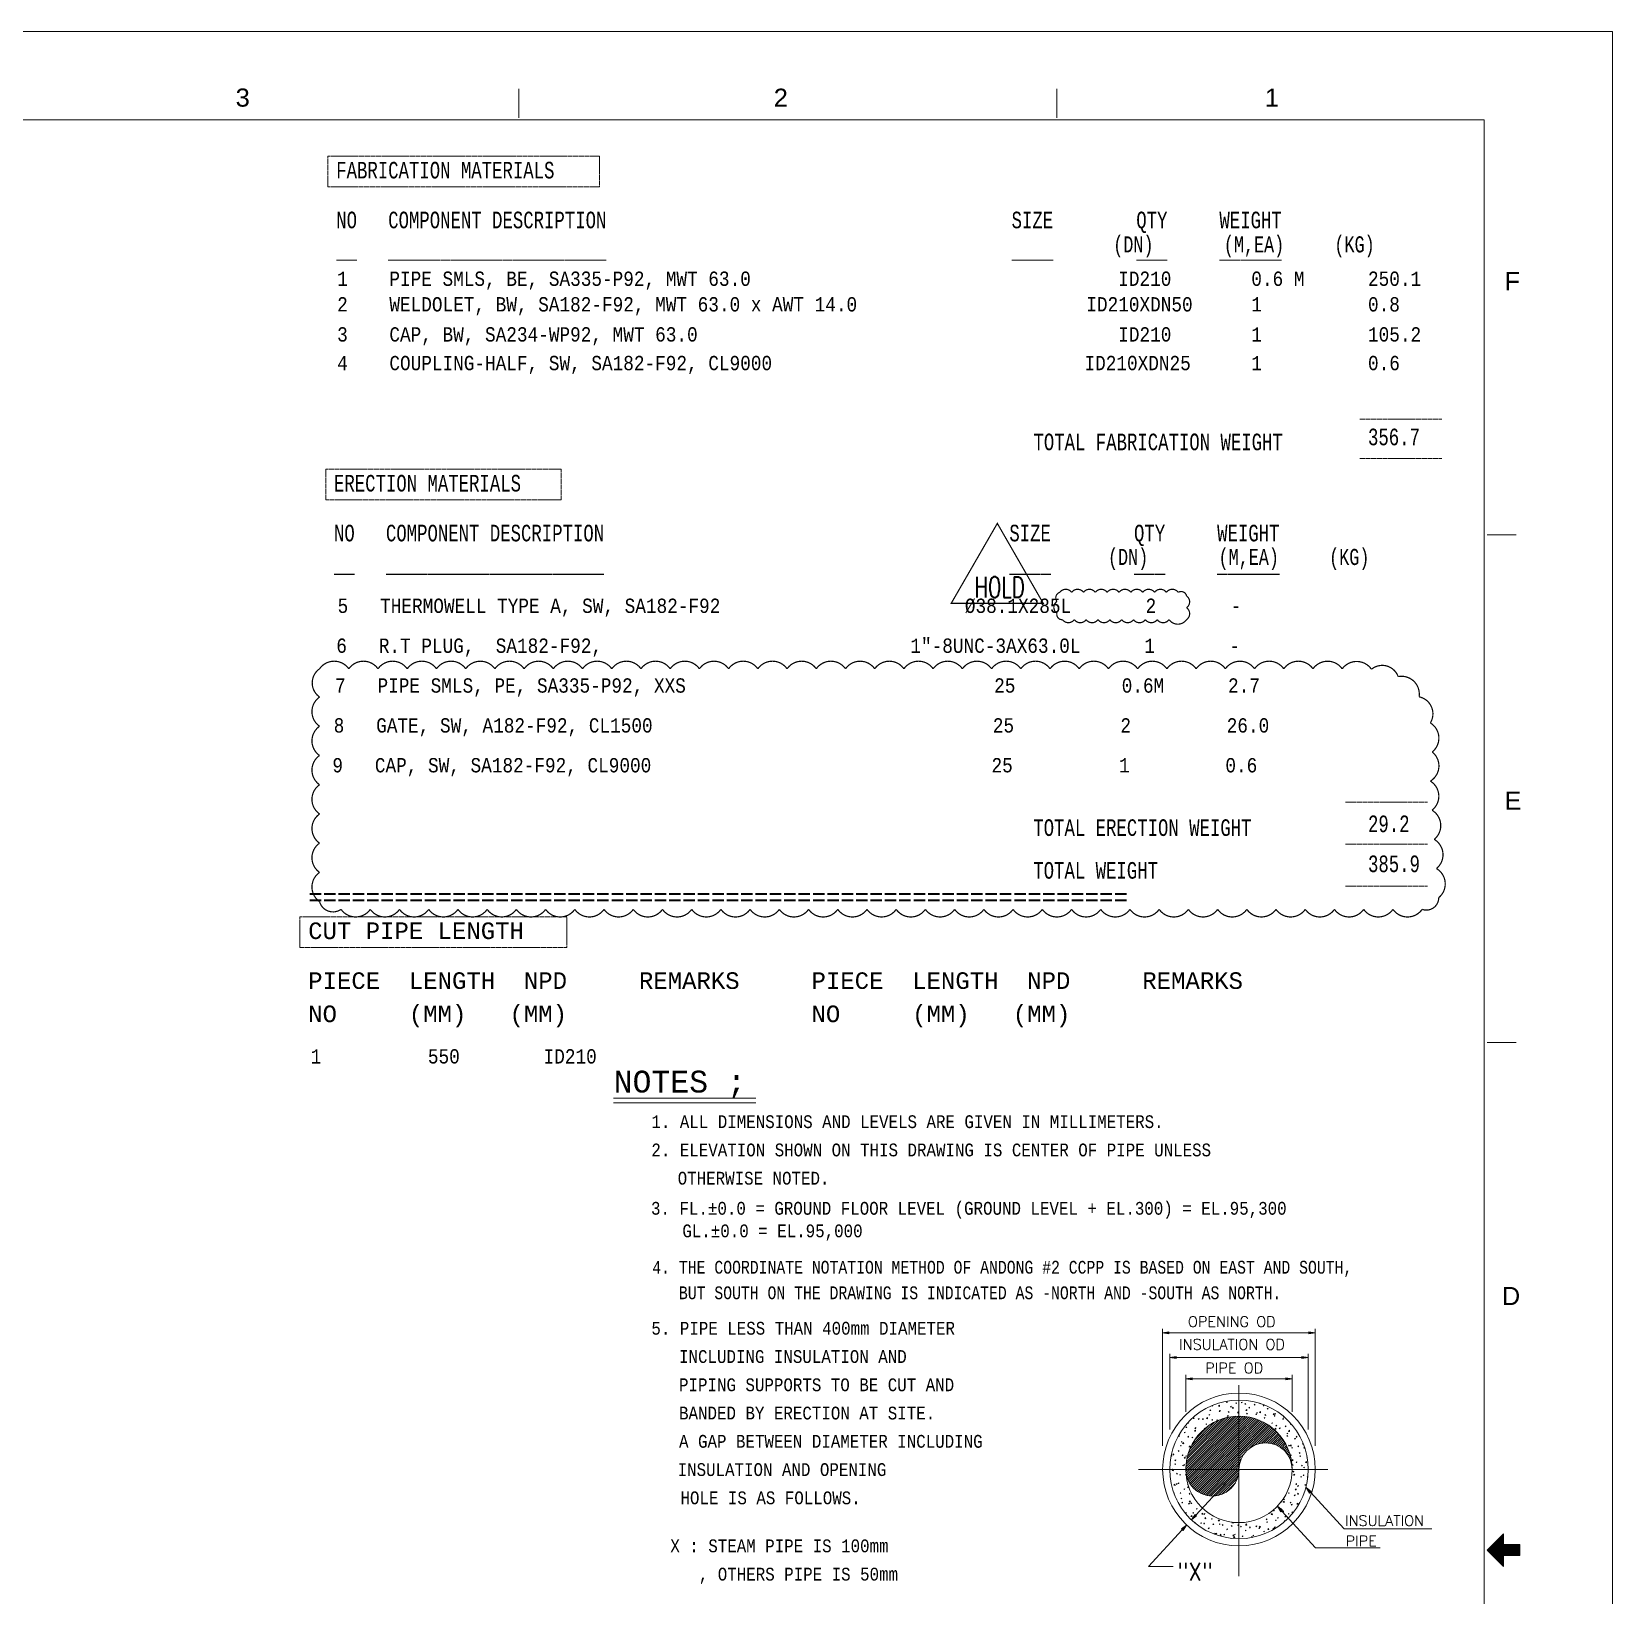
# Model space of a CAD drawing. Header units: inches. Extents: x 894 to 1735, y 0 to 594.
# Drawn here: x 1425.9 to 1734.8, y 288.6 to 594 of the extents above; entities that cross this region are included whole.
import ezdxf
from ezdxf.enums import TextEntityAlignment as Align

# ---------------------------------------------------------------- set-up
doc = ezdxf.new("R2010")
doc.units = ezdxf.units.IN
doc.header["$MEASUREMENT"] = 0
doc.linetypes.add('Solid', pattern=[1, 1, 0])
for name, color, linetype in [('1', 7, 'Continuous'), ('13', 7, 'Continuous'), ('2', 2, 'Continuous'), ('3', 7, 'Continuous'), ('4', 7, 'Continuous'), ('BG 0 -1', 7, 'Continuous'), ('FRAME', 7, 'Continuous'), ('MAT-LIST', 7, 'Continuous'), ('Rev.4', 6, 'Continuous')]:
    doc.layers.add(name, color=color, linetype=linetype)
doc.layers.add('borderText', color=2, linetype='Solid', lineweight=13)
doc.styles.add('Arial', font='arial.ttf')
doc.styles.add('fixedText', font='MONOTXT8.shx', dxfattribs={"width": 0.85})
doc.styles.add('MONOTXT', font='MONOTXT.shx', dxfattribs={"width": 0.8})
doc.styles.add('ROMANS', font='romans.shx', dxfattribs={"width": 0.8})

msp = doc.modelspace()

# ---------------------------------------------------------------- hatches: boundary and pattern name
at = {"layer": '13', "linetype": 'Continuous', "lineweight": 0}
for points in [[(1648.14, 340.08), (1648.14, 339.67), (1646.89, 339.88)], [(1675.48, 340.08), (1675.48, 339.67), (1676.73, 339.88)], [(1649.53, 335.23), (1649.53, 334.82), (1648.28, 335.02)], [(1674.08, 335.23), (1674.08, 334.82), (1675.33, 335.02)], [(1652.67, 331.09), (1652.67, 330.67), (1651.42, 330.88)], [(1670.96, 331.09), (1670.96, 330.67), (1672.21, 330.88)]]:
    msp.add_hatch(color=4, dxfattribs=at).paths.add_polyline_path(points)
at = {"layer": '4', "linetype": 'Continuous', "lineweight": 0}
for points in [[(1675.61, 308.57), (1674.92, 309.63), (1675.92, 308.86)], [(1670.01, 304.92), (1669.32, 305.98), (1670.32, 305.21)], [(1653.53, 304.11), (1652.53, 303.33), (1653.23, 304.4)], [(1650.58, 301.55), (1651.58, 302.32), (1650.88, 301.27)]]:
    msp.add_hatch(color=4, dxfattribs=at).paths.add_polyline_path(points)

# ---------------------------------------------------------------- linework, layer by layer
at = {"color": 4, "linetype": 'Continuous', "lineweight": 0}
for p, q in [((1661.81, 328.1), (1661.81, 313.17)), ((1656.14, 324.68), (1656.26, 324.82)), ((1656.14, 324.68), (1656.29, 324.67)), ((1656.29, 324.67), (1656.26, 324.82)), ((1656.54, 325.63), (1656.66, 325.56)), ((1656.66, 325.56), (1656.71, 325.71)), ((1657.79, 325.53), (1657.98, 325.73)), ((1657.79, 325.53), (1658.01, 325.5)), ((1657.93, 324.52), (1658.06, 324.67)), ((1657.93, 324.52), (1658.08, 324.51)), ((1658.01, 325.5), (1657.98, 325.73)), ((1658.03, 324.63), (1658.21, 324.71)), ((1658.03, 324.63), (1658.16, 324.56)), ((1658.08, 324.51), (1658.06, 324.67)), ((1658.16, 324.56), (1658.21, 324.71)), ((1659.38, 326.25), (1659.49, 326.4)), ((1659.38, 326.25), (1659.53, 326.23)), ((1659.53, 326.23), (1659.49, 326.4)), ((1659.72, 324.37), (1659.84, 324.51)), ((1659.72, 324.37), (1659.87, 324.36)), ((1659.87, 324.36), (1659.84, 324.51)), ((1660.13, 325.45), (1660.31, 325.51)), ((1660.13, 325.45), (1660.26, 325.36)), ((1660.26, 325.36), (1660.31, 325.51)), ((1660.46, 325.12), (1660.66, 325.32)), ((1660.46, 325.12), (1660.68, 325.08)), ((1660.68, 325.08), (1660.66, 325.32)), ((1661.17, 326.1), (1661.29, 326.23)), ((1661.17, 326.1), (1661.32, 326.08)), ((1661.32, 326.08), (1661.29, 326.23)), ((1661.52, 324.21), (1661.64, 324.36)), ((1661.62, 324.43), (1661.79, 324.51)), ((1661.62, 324.43), (1661.74, 324.36)), ((1661.67, 324.2), (1661.64, 324.36)), ((1661.74, 324.36), (1661.79, 324.51)), ((1662.23, 326.25), (1662.41, 326.32)), ((1662.23, 326.25), (1662.36, 326.17)), ((1662.36, 326.17), (1662.41, 326.32)), ((1662.97, 325.93), (1663.08, 326.08)), ((1662.97, 325.93), (1663.12, 325.92)), ((1663.12, 325.92), (1663.08, 326.08)), ((1663.13, 324.71), (1663.32, 324.91)), ((1663.13, 324.71), (1663.34, 324.67)), ((1663.34, 324.67), (1663.32, 324.91)), ((1663.72, 325.25), (1663.89, 325.31)), ((1663.72, 325.25), (1663.84, 325.16)), ((1663.84, 325.16), (1663.89, 325.31)), ((1664.76, 325.77), (1664.88, 325.92)), ((1664.76, 325.77), (1664.91, 325.76)), ((1664.91, 325.76), (1664.88, 325.92)), ((1665.22, 324.23), (1665.39, 324.31)), ((1665.34, 324.16), (1665.39, 324.31)), ((1665.79, 324.3), (1665.99, 324.5)), ((1665.79, 324.3), (1666.02, 324.26)), ((1665.82, 326.05), (1665.88, 326.07)), ((1665.82, 326.05), (1665.94, 325.97)), ((1665.94, 325.97), (1665.97, 326.05)), ((1666.02, 324.26), (1665.99, 324.5)), ((1666.56, 325.62), (1666.67, 325.76)), ((1666.56, 325.62), (1666.69, 325.61)), ((1666.69, 325.61), (1666.67, 325.76)), ((1667.32, 325.05), (1667.49, 325.11)), ((1667.32, 325.05), (1667.44, 324.96)), ((1667.44, 324.96), (1667.49, 325.11)), ((1651.42, 313.25), (1661.73, 323.57)), ((1651.43, 313.71), (1661.28, 323.56)), ((1651.46, 321.4), (1651.57, 321.53)), ((1651.46, 321.4), (1651.61, 321.38)), ((1651.47, 314.18), (1660.81, 323.52)), ((1651.53, 314.68), (1660.31, 323.46)), ((1651.61, 321.38), (1651.57, 321.53)), ((1651.62, 315.22), (1659.77, 323.37)), ((1651.74, 322.21), (1651.86, 322.13)), ((1651.76, 315.8), (1659.19, 323.23)), ((1651.77, 322.23), (1651.91, 322.28)), ((1651.79, 313.17), (1661.81, 323.2)), ((1651.86, 322.13), (1651.91, 322.28)), ((1651.94, 316.42), (1658.57, 323.05)), ((1652.19, 317.12), (1657.87, 322.8)), ((1652.23, 313.17), (1661.81, 322.76)), ((1652.58, 317.95), (1657.04, 322.41)), ((1652.67, 313.17), (1661.81, 322.32)), ((1652.89, 323.11), (1653.02, 323.26)), ((1652.89, 323.11), (1653.04, 323.1)), ((1653.04, 323.1), (1653.02, 323.26)), ((1653.12, 313.17), (1661.81, 321.87)), ((1653.22, 321.21), (1653.39, 321.28)), ((1653.22, 321.21), (1653.34, 321.13)), ((1653.23, 319.05), (1655.94, 321.76)), ((1653.24, 321.23), (1653.37, 321.38)), ((1653.24, 321.23), (1653.39, 321.22)), ((1653.34, 321.13), (1653.39, 321.28)), ((1653.39, 321.22), (1653.37, 321.38)), ((1653.56, 313.17), (1661.81, 321.43)), ((1653.83, 323.02), (1654.01, 323.1)), ((1653.83, 323.02), (1653.96, 322.95)), ((1653.96, 322.95), (1654.01, 323.1)), ((1654.69, 322.96), (1654.81, 323.1)), ((1654.69, 322.96), (1654.84, 322.95)), ((1654.84, 322.95), (1654.81, 323.1)), ((1655.04, 321.07), (1655.16, 321.22)), ((1655.17, 321.17), (1655.16, 321.22)), ((1655.32, 322.02), (1655.49, 322.08)), ((1655.32, 322.02), (1655.44, 321.93)), ((1655.44, 321.93), (1655.49, 322.08)), ((1655.46, 323.1), (1655.64, 323.3)), ((1655.46, 323.1), (1655.67, 323.06)), ((1655.67, 323.06), (1655.64, 323.3)), ((1655.93, 323.83), (1656.11, 323.9)), ((1655.93, 323.83), (1656.06, 323.75)), ((1656.06, 323.75), (1656.11, 323.9)), ((1656.48, 322.8), (1656.61, 322.95)), ((1656.48, 322.8), (1656.63, 322.78)), ((1656.63, 322.78), (1656.61, 322.95)), ((1657.42, 322.82), (1657.59, 322.9)), ((1657.42, 322.82), (1657.54, 322.75)), ((1657.54, 322.75), (1657.59, 322.9)), ((1659.52, 323.63), (1659.69, 323.7)), ((1659.52, 323.63), (1659.64, 323.55)), ((1659.64, 323.55), (1659.69, 323.7)), ((1661.52, 324.21), (1661.67, 324.2)), ((1661.81, 323.2), (1662.17, 323.56)), ((1661.81, 322.76), (1662.59, 323.53)), ((1661.81, 322.32), (1662.99, 323.5)), ((1661.81, 321.87), (1663.38, 323.45)), ((1661.81, 321.43), (1663.76, 323.38)), ((1661.81, 320.98), (1664.13, 323.31)), ((1661.81, 320.55), (1664.48, 323.22)), ((1661.81, 320.11), (1664.83, 323.12)), ((1661.81, 319.66), (1665.16, 323.01)), ((1661.81, 319.22), (1665.48, 322.9)), ((1661.81, 318.78), (1665.81, 322.77)), ((1661.81, 318.33), (1666.11, 322.63)), ((1661.81, 317.9), (1666.41, 322.5)), ((1661.81, 317.46), (1666.71, 322.35)), ((1661.81, 317.01), (1666.98, 322.18)), ((1661.81, 316.57), (1667.27, 322.02)), ((1661.81, 316.13), (1667.53, 321.85)), ((1661.81, 315.68), (1667.79, 321.67)), ((1663.22, 323.47), (1663.29, 323.5)), ((1663.28, 323.46), (1663.29, 323.5)), ((1663.31, 324.06), (1663.43, 324.2)), ((1663.31, 324.06), (1663.46, 324.05)), ((1663.46, 324.05), (1663.43, 324.2)), ((1663.93, 317.37), (1668.06, 321.48)), ((1664.96, 317.96), (1668.31, 321.3)), ((1665.11, 323.9), (1665.22, 324.05)), ((1665.11, 323.9), (1665.26, 323.88)), ((1665.22, 324.23), (1665.34, 324.16)), ((1665.26, 323.88), (1665.22, 324.05)), ((1666.71, 323.23), (1666.88, 323.3)), ((1666.71, 323.23), (1666.83, 323.15)), ((1666.83, 323.15), (1666.88, 323.3)), ((1666.89, 323.75), (1667.02, 323.88)), ((1666.89, 323.75), (1667.04, 323.72)), ((1667.04, 323.72), (1667.02, 323.88)), ((1667.34, 321.97), (1667.37, 322.01)), ((1667.37, 321.96), (1667.37, 322.01)), ((1668.21, 322.22), (1668.38, 322.3)), ((1668.21, 322.22), (1668.32, 322.15)), ((1668.32, 322.15), (1668.38, 322.3)), ((1668.46, 323.88), (1668.66, 324.08)), ((1668.46, 323.88), (1668.68, 323.85)), ((1668.68, 323.85), (1668.66, 324.08)), ((1668.69, 323.58), (1668.81, 323.72)), ((1668.69, 323.58), (1668.84, 323.57)), ((1668.79, 321.03), (1668.99, 321.23)), ((1668.81, 324.03), (1668.98, 324.11)), ((1668.81, 324.03), (1668.93, 323.96)), ((1668.84, 323.57), (1668.81, 323.72)), ((1668.93, 323.96), (1668.98, 324.11)), ((1669.02, 321), (1668.99, 321.23)), ((1669.03, 321.71), (1669.16, 321.85)), ((1669.03, 321.71), (1669.18, 321.68)), ((1669.18, 321.68), (1669.16, 321.85)), ((1669.69, 321.22), (1669.87, 321.28)), ((1669.69, 321.22), (1669.82, 321.13)), ((1669.82, 321.13), (1669.87, 321.28)), ((1670.31, 323.03), (1670.48, 323.1)), ((1670.31, 323.03), (1670.43, 322.95)), ((1670.43, 322.95), (1670.48, 323.1)), ((1670.48, 323.42), (1670.54, 323.51)), ((1670.48, 323.42), (1670.63, 323.41)), ((1670.63, 323.41), (1670.63, 323.43)), ((1670.83, 321.55), (1670.96, 321.68)), ((1670.83, 321.55), (1670.98, 321.53)), ((1670.98, 321.53), (1670.96, 321.68)), ((1671.79, 322.02), (1671.97, 322.1)), ((1671.79, 322.02), (1671.92, 321.95)), ((1671.92, 321.95), (1671.97, 322.1)), ((1650.01, 319.67), (1650.13, 319.81)), ((1650.01, 319.67), (1650.16, 319.66)), ((1650.16, 319.66), (1650.13, 319.81)), ((1650.51, 318.6), (1650.68, 318.66)), ((1650.51, 318.6), (1650.63, 318.51)), ((1650.63, 318.51), (1650.68, 318.66)), ((1650.78, 318.23), (1650.97, 318.43)), ((1650.78, 318.23), (1651.01, 318.2)), ((1651.01, 318.2), (1650.97, 318.43)), ((1651.12, 320.41), (1651.29, 320.47)), ((1651.12, 320.41), (1651.24, 320.32)), ((1651.24, 320.32), (1651.29, 320.47)), ((1651.79, 319.51), (1651.92, 319.66)), ((1651.79, 319.51), (1651.94, 319.5)), ((1651.94, 319.5), (1651.92, 319.66)), ((1652.62, 319.4), (1652.79, 319.47)), ((1652.62, 319.4), (1652.73, 319.32)), ((1652.73, 319.32), (1652.79, 319.47)), ((1653.12, 320.66), (1653.31, 320.87)), ((1653.12, 320.66), (1653.34, 320.63)), ((1653.34, 320.63), (1653.31, 320.87)), ((1653.99, 313.17), (1661.81, 320.98)), ((1654.44, 313.17), (1661.81, 320.55)), ((1654.88, 313.17), (1661.81, 320.11)), ((1655.04, 321.07), (1655.06, 321.07)), ((1655.32, 313.17), (1661.81, 319.66)), ((1655.77, 313.17), (1661.81, 319.22)), ((1656.21, 313.17), (1661.81, 318.78)), ((1656.66, 313.17), (1661.81, 318.33)), ((1665.64, 318.2), (1668.54, 321.1)), ((1666.21, 318.31), (1668.78, 320.88)), ((1666.69, 318.36), (1669.01, 320.67)), ((1667.14, 318.37), (1669.23, 320.46)), ((1667.56, 318.35), (1669.44, 320.22)), ((1667.94, 318.28), (1669.66, 320)), ((1668.31, 318.21), (1669.86, 319.76)), ((1668.64, 318.11), (1670.06, 319.51)), ((1668.79, 321.03), (1669.02, 321)), ((1668.97, 317.98), (1670.24, 319.26)), ((1669.28, 317.85), (1670.42, 319)), ((1669.57, 317.7), (1670.59, 318.72)), ((1669.84, 317.53), (1670.77, 318.45)), ((1670.11, 317.35), (1670.92, 318.17)), ((1671.18, 320.21), (1671.36, 320.28)), ((1671.18, 320.21), (1671.31, 320.13)), ((1671.18, 319.67), (1671.29, 319.81)), ((1671.18, 319.67), (1671.33, 319.65)), ((1671.33, 319.65), (1671.29, 319.81)), ((1671.31, 320.13), (1671.36, 320.28)), ((1671.46, 320.62), (1671.66, 320.82)), ((1671.46, 320.62), (1671.68, 320.58)), ((1671.68, 320.58), (1671.66, 320.82)), ((1672.68, 319.21), (1672.86, 319.27)), ((1672.68, 319.21), (1672.81, 319.12)), ((1672.81, 319.12), (1672.86, 319.27)), ((1672.97, 319.51), (1673.09, 319.65)), ((1672.97, 319.51), (1673.12, 319.5)), ((1673.12, 319.5), (1673.09, 319.65)), ((1674.17, 318.2), (1674.34, 318.27)), ((1674.17, 318.2), (1674.29, 318.12)), ((1674.29, 318.12), (1674.34, 318.26)), ((1648.54, 315.78), (1648.67, 315.76)), ((1648.57, 315.92), (1648.63, 316)), ((1648.67, 315.76), (1648.63, 316)), ((1648.91, 316.06), (1649.03, 316.21)), ((1648.91, 316.06), (1649.06, 316.05)), ((1649.06, 316.05), (1649.03, 316.21)), ((1649.29, 314.97), (1649.47, 315.03)), ((1649.42, 314.88), (1649.47, 315.03)), ((1649.91, 316.78), (1650.08, 316.85)), ((1649.91, 316.78), (1650.03, 316.7)), ((1650.03, 316.7), (1650.08, 316.85)), ((1650.36, 317.78), (1650.47, 317.93)), ((1650.36, 317.78), (1650.51, 317.77)), ((1650.51, 317.77), (1650.47, 317.93)), ((1650.71, 315.91), (1650.82, 316.05)), ((1650.71, 315.91), (1650.84, 315.9)), ((1650.84, 315.9), (1650.82, 316.05)), ((1651.11, 315.38), (1651.31, 315.58)), ((1651.11, 315.38), (1651.33, 315.35)), ((1651.33, 315.35), (1651.31, 315.58)), ((1651.39, 315.77), (1651.57, 315.85)), ((1651.39, 315.77), (1651.52, 315.7)), ((1651.52, 315.7), (1651.57, 315.85)), ((1652.01, 317.58), (1652.18, 317.66)), ((1652.01, 317.58), (1652.13, 317.51)), ((1652.13, 317.51), (1652.18, 317.66)), ((1652.14, 317.63), (1652.27, 317.77)), ((1652.14, 317.63), (1652.29, 317.62)), ((1652.29, 317.62), (1652.27, 317.77)), ((1657.09, 313.17), (1661.81, 317.9)), ((1657.53, 313.17), (1661.81, 317.46)), ((1657.98, 313.17), (1661.81, 317.01)), ((1658.42, 313.17), (1661.81, 316.57)), ((1658.86, 313.17), (1661.81, 316.13)), ((1659.31, 313.17), (1661.81, 315.68)), ((1659.74, 313.17), (1661.81, 315.25)), ((1661.81, 315.25), (1662.82, 316.25)), ((1661.81, 314.81), (1662.23, 315.22)), ((1670.34, 317.16), (1671.08, 317.88)), ((1670.58, 316.95), (1671.22, 317.58)), ((1670.81, 316.72), (1671.36, 317.28)), ((1671.01, 316.48), (1671.48, 316.97)), ((1671.21, 316.23), (1671.61, 316.65)), ((1671.38, 315.97), (1671.72, 316.31)), ((1671.52, 317.78), (1671.64, 317.93)), ((1671.52, 317.78), (1671.67, 317.77)), ((1671.54, 315.7), (1671.82, 315.97)), ((1671.67, 317.77), (1671.64, 317.93)), ((1671.69, 315.41), (1671.91, 315.62)), ((1671.79, 317.77), (1671.98, 317.97)), ((1671.79, 317.77), (1672.02, 317.73)), ((1671.83, 315.1), (1671.99, 315.26)), ((1671.87, 315.91), (1671.99, 316.05)), ((1671.87, 315.91), (1672.02, 315.9)), ((1672.02, 317.73), (1671.98, 317.97)), ((1672.02, 315.9), (1671.99, 316.05)), ((1672.07, 317.4), (1672.24, 317.46)), ((1672.07, 317.4), (1672.19, 317.31)), ((1672.12, 314.92), (1672.32, 315.12)), ((1672.19, 317.31), (1672.24, 317.46)), ((1672.34, 314.88), (1672.32, 315.12)), ((1673.32, 317.63), (1673.44, 317.77)), ((1673.32, 317.63), (1673.47, 317.61)), ((1673.47, 317.61), (1673.44, 317.77)), ((1673.56, 316.38), (1673.73, 316.46)), ((1673.56, 316.38), (1673.68, 316.31)), ((1673.67, 315.75), (1673.78, 315.9)), ((1673.67, 315.75), (1673.82, 315.73)), ((1673.68, 316.31), (1673.73, 316.46)), ((1673.82, 315.73), (1673.78, 315.9)), ((1674.46, 317.36), (1674.62, 317.52)), ((1674.46, 317.36), (1674.68, 317.32)), ((1674.68, 317.32), (1674.68, 317.33)), ((1675.06, 315.38), (1675.14, 315.42)), ((1675.06, 315.38), (1675.17, 315.3)), ((1646.89, 313.17), (1661.81, 313.17)), ((1648.68, 313.16), (1648.74, 313.18)), ((1648.68, 313.16), (1648.81, 313.07)), ((1648.74, 313.18), (1648.86, 313.22)), ((1648.77, 312.95), (1648.97, 313.15)), ((1648.77, 312.95), (1648.99, 312.91)), ((1648.81, 313.07), (1648.84, 313.18)), ((1648.84, 313.18), (1648.86, 313.22)), ((1648.99, 312.91), (1648.97, 313.15)), ((1649.26, 314.18), (1649.37, 314.32)), ((1649.26, 314.18), (1649.41, 314.17)), ((1649.29, 314.97), (1649.42, 314.88)), ((1649.41, 314.17), (1649.37, 314.32)), ((1649.61, 312.3), (1649.72, 312.45)), ((1649.61, 312.3), (1649.76, 312.28)), ((1649.76, 312.28), (1649.72, 312.45)), ((1650.18, 312.15), (1650.36, 312.22)), ((1650.18, 312.15), (1650.31, 312.07)), ((1650.31, 312.07), (1650.36, 312.22)), ((1650.79, 313.96), (1650.97, 314.03)), ((1650.79, 313.96), (1650.91, 313.88)), ((1650.91, 313.88), (1650.97, 314.03)), ((1651.04, 314.02), (1651.17, 314.17)), ((1651.04, 314.02), (1651.19, 314.01)), ((1651.19, 314.01), (1651.17, 314.17)), ((1651.39, 312.15), (1651.47, 312.23)), ((1651.39, 312.15), (1651.47, 312.13)), ((1651.43, 312.82), (1651.79, 313.17)), ((1651.48, 312.42), (1652.23, 313.17)), ((1651.54, 312.05), (1652.67, 313.17)), ((1651.63, 311.7), (1653.12, 313.17)), ((1651.74, 311.37), (1653.56, 313.17)), ((1651.87, 311.06), (1653.99, 313.17)), ((1652.02, 310.76), (1654.44, 313.17)), ((1652.18, 310.47), (1654.88, 313.17)), ((1652.36, 310.21), (1655.32, 313.17)), ((1652.54, 309.96), (1655.77, 313.17)), ((1652.74, 309.71), (1656.21, 313.17)), ((1652.96, 309.48), (1656.66, 313.17)), ((1653.19, 309.27), (1657.09, 313.17)), ((1653.43, 309.07), (1657.53, 313.17)), ((1653.68, 308.88), (1657.98, 313.17)), ((1653.96, 308.71), (1658.42, 313.17)), ((1654.24, 308.56), (1658.86, 313.17)), ((1654.54, 308.42), (1659.31, 313.17)), ((1654.86, 308.28), (1659.74, 313.17)), ((1655.19, 308.18), (1660.18, 313.17)), ((1655.54, 308.1), (1660.63, 313.17)), ((1655.92, 308.03), (1661.07, 313.17)), ((1656.32, 308), (1661.51, 313.17)), ((1656.76, 307.98), (1661.81, 313.03)), ((1657.23, 308.02), (1661.77, 312.56)), ((1657.77, 308.11), (1661.68, 312.02)), ((1660.18, 313.17), (1661.81, 314.81)), ((1660.63, 313.17), (1661.81, 314.36)), ((1661.07, 313.17), (1661.81, 313.92)), ((1661.51, 313.17), (1661.81, 313.47)), ((1661.81, 314.36), (1661.99, 314.55)), ((1661.81, 313.92), (1661.87, 313.98)), ((1661.81, 313.47), (1661.82, 313.48)), ((1671.94, 314.77), (1672.06, 314.88)), ((1672.04, 314.43), (1672.12, 314.5)), ((1672.12, 314.92), (1672.34, 314.88)), ((1672.12, 314.07), (1672.16, 314.11)), ((1672.18, 313.68), (1672.19, 313.7)), ((1672.21, 313.18), (1676.73, 313.18)), ((1672.22, 314.02), (1672.34, 314.17)), ((1672.22, 314.02), (1672.37, 314.01)), ((1672.37, 314.01), (1672.34, 314.17)), ((1672.34, 312.76), (1672.52, 312.83)), ((1672.34, 312.76), (1672.47, 312.67)), ((1672.46, 312.07), (1672.66, 312.27)), ((1672.46, 312.07), (1672.68, 312.03)), ((1672.47, 312.67), (1672.52, 312.83)), ((1672.57, 312.15), (1672.68, 312.28)), ((1672.57, 312.15), (1672.72, 312.13)), ((1672.68, 312.03), (1672.66, 312.27)), ((1672.72, 312.13), (1672.68, 312.28)), ((1672.96, 314.57), (1673.13, 314.65)), ((1672.96, 314.57), (1673.08, 314.48)), ((1673.08, 314.48), (1673.13, 314.65)), ((1674.01, 313.87), (1674.13, 314.01)), ((1674.01, 313.87), (1674.16, 313.86)), ((1674.16, 313.86), (1674.13, 314.01)), ((1674.36, 311.98), (1674.48, 312.13)), ((1674.36, 311.98), (1674.51, 311.97)), ((1674.44, 313.57), (1674.62, 313.63)), ((1674.44, 313.57), (1674.57, 313.48)), ((1674.51, 311.97), (1674.48, 312.13)), ((1674.57, 313.48), (1674.62, 313.63)), ((1674.79, 314.51), (1674.98, 314.71)), ((1674.79, 314.51), (1675.02, 314.47)), ((1675.02, 314.47), (1674.98, 314.71)), ((1649.11, 310.1), (1649.31, 310.3)), ((1649.11, 310.1), (1649.33, 310.06)), ((1649.33, 310.06), (1649.31, 310.3)), ((1649.57, 310.33), (1649.74, 310.41)), ((1649.57, 310.33), (1649.69, 310.25)), ((1649.69, 310.25), (1649.74, 310.41)), ((1649.94, 310.42), (1650.07, 310.57)), ((1649.94, 310.42), (1650.09, 310.41)), ((1650.09, 310.41), (1650.07, 310.57)), ((1651.07, 309.33), (1651.24, 309.4)), ((1651.07, 309.33), (1651.19, 309.25)), ((1651.19, 309.25), (1651.24, 309.4)), ((1651.74, 310.26), (1651.81, 310.35)), ((1651.74, 310.26), (1651.84, 310.26)), ((1651.77, 309.68), (1651.96, 309.87)), ((1651.77, 309.68), (1651.99, 309.65)), ((1651.99, 309.65), (1651.97, 309.83)), ((1658.41, 308.3), (1661.49, 311.4)), ((1659.23, 308.7), (1661.11, 310.56)), ((1672.78, 309.22), (1672.98, 309.42)), ((1672.78, 309.22), (1673.01, 309.18)), ((1672.91, 310.26), (1673.03, 310.41)), ((1672.91, 310.26), (1673.06, 310.25)), ((1673.01, 309.18), (1672.98, 309.42)), ((1673.06, 310.25), (1673.03, 310.41)), ((1673.23, 309.95), (1673.41, 310.01)), ((1673.23, 309.95), (1673.36, 309.86)), ((1673.36, 309.86), (1673.41, 310.01)), ((1673.83, 311.76), (1674.01, 311.82)), ((1673.83, 311.76), (1673.96, 311.67)), ((1673.96, 311.67), (1674.01, 311.82)), ((1674.71, 310.11), (1674.83, 310.25)), ((1674.71, 310.11), (1674.86, 310.1)), ((1674.86, 310.1), (1674.83, 310.25)), ((1675.12, 311.66), (1675.27, 311.81)), ((1675.12, 311.66), (1675.24, 311.63)), ((1649.09, 308.57), (1649.14, 308.6)), ((1649.12, 308.52), (1649.14, 308.6)), ((1649.58, 307.4), (1649.63, 307.45)), ((1649.66, 307.25), (1649.63, 307.45)), ((1650.29, 308.55), (1650.42, 308.68)), ((1650.29, 308.55), (1650.44, 308.53)), ((1650.44, 308.53), (1650.42, 308.68)), ((1650.46, 307.52), (1650.63, 307.58)), ((1650.46, 307.52), (1650.58, 307.43)), ((1650.58, 307.43), (1650.63, 307.58)), ((1650.64, 306.66), (1650.76, 306.81)), ((1650.64, 306.66), (1650.79, 306.65)), ((1650.79, 306.65), (1650.76, 306.81)), ((1651.94, 306.51), (1652.12, 306.58)), ((1651.94, 306.51), (1652.07, 306.42)), ((1652.07, 306.42), (1652.12, 306.58)), ((1652.09, 308.38), (1652.21, 308.53)), ((1652.09, 308.38), (1652.23, 308.37)), ((1652.11, 306.83), (1652.29, 307.03)), ((1652.11, 306.83), (1652.33, 306.8)), ((1652.23, 308.37), (1652.21, 308.53)), ((1652.33, 306.8), (1652.29, 307.03)), ((1652.43, 306.51), (1652.56, 306.65)), ((1652.43, 306.51), (1652.58, 306.5)), ((1652.56, 308.32), (1652.61, 308.35)), ((1652.56, 308.32), (1652.66, 308.25)), ((1652.58, 306.5), (1652.56, 306.65)), ((1670.03, 306.82), (1670.17, 306.81)), ((1670.11, 306.91), (1670.14, 306.96)), ((1670.17, 306.81), (1670.14, 306.96)), ((1670.46, 306.78), (1670.64, 306.98)), ((1670.46, 306.78), (1670.67, 306.75)), ((1670.52, 307.32), (1670.69, 307.38)), ((1670.52, 307.32), (1670.64, 307.23)), ((1670.64, 307.23), (1670.69, 307.38)), ((1670.67, 306.75), (1670.64, 306.98)), ((1671.47, 308.53), (1671.58, 308.68)), ((1671.47, 308.53), (1671.62, 308.52)), ((1671.62, 308.52), (1671.58, 308.68)), ((1671.81, 306.66), (1671.93, 306.8)), ((1671.81, 306.66), (1671.96, 306.65)), ((1671.96, 306.65), (1671.93, 306.8)), ((1672.01, 306.32), (1672.18, 306.38)), ((1672.01, 306.32), (1672.13, 306.23)), ((1672.13, 306.23), (1672.18, 306.38)), ((1672.62, 308.13), (1672.79, 308.2)), ((1672.62, 308.13), (1672.74, 308.05)), ((1672.74, 308.05), (1672.79, 308.2)), ((1673.12, 306.37), (1673.32, 306.57)), ((1673.12, 306.37), (1673.34, 306.33)), ((1673.26, 308.38), (1673.38, 308.52)), ((1673.26, 308.38), (1673.41, 308.37)), ((1673.34, 306.33), (1673.32, 306.57)), ((1673.41, 308.37), (1673.38, 308.52)), ((1651.12, 304.9), (1651.11, 304.92)), ((1651.34, 304.7), (1651.52, 304.76)), ((1651.34, 304.7), (1651.47, 304.61)), ((1651.47, 304.61), (1651.52, 304.76)), ((1652.43, 303.98), (1652.63, 304.18)), ((1652.43, 303.98), (1652.66, 303.95)), ((1652.66, 303.95), (1652.63, 304.18)), ((1652.78, 304.62), (1652.91, 304.77)), ((1652.78, 304.62), (1652.93, 304.61)), ((1652.83, 303.7), (1653.01, 303.76)), ((1652.83, 303.7), (1652.96, 303.61)), ((1652.93, 304.61), (1652.91, 304.77)), ((1652.96, 303.61), (1653.01, 303.76)), ((1653.16, 302.78), (1653.24, 302.88)), ((1653.22, 302.73), (1653.28, 302.73)), ((1653.28, 302.73), (1653.24, 302.88)), ((1653.44, 305.51), (1653.62, 305.57)), ((1653.44, 305.51), (1653.57, 305.42)), ((1653.57, 305.42), (1653.62, 305.57)), ((1654.32, 302.68), (1654.49, 302.75)), ((1654.32, 302.68), (1654.44, 302.6)), ((1654.44, 302.6), (1654.49, 302.75)), ((1654.57, 304.47), (1654.69, 304.61)), ((1654.57, 304.47), (1654.72, 304.46)), ((1654.72, 304.46), (1654.69, 304.61)), ((1654.92, 302.58), (1655.04, 302.73)), ((1654.93, 304.5), (1655.11, 304.56)), ((1654.93, 304.5), (1655.06, 304.41)), ((1655.07, 302.57), (1655.04, 302.73)), ((1655.06, 304.41), (1655.11, 304.56)), ((1655.11, 303.57), (1655.29, 303.77)), ((1655.11, 303.57), (1655.33, 303.53)), ((1655.33, 303.53), (1655.29, 303.77)), ((1656.37, 304.31), (1656.38, 304.32)), ((1656.37, 304.31), (1656.39, 304.31)), ((1656.42, 303.5), (1656.59, 303.56)), ((1656.42, 303.5), (1656.54, 303.41)), ((1656.54, 303.41), (1656.59, 303.56)), ((1657.77, 303.16), (1657.97, 303.36)), ((1657.77, 303.16), (1657.99, 303.12)), ((1657.99, 303.12), (1657.97, 303.36)), ((1660.44, 302.75), (1660.56, 302.86)), ((1660.44, 302.75), (1660.67, 302.71)), ((1660.67, 302.71), (1660.64, 302.85)), ((1667.13, 303.37), (1667.24, 303.51)), ((1667.13, 303.37), (1667.28, 303.36)), ((1667.21, 302.9), (1667.38, 302.96)), ((1667.21, 302.9), (1667.33, 302.81)), ((1667.28, 303.36), (1667.24, 303.51)), ((1667.33, 302.81), (1667.38, 302.96)), ((1667.82, 304.7), (1667.93, 304.62)), ((1667.84, 304.71), (1667.98, 304.77)), ((1667.93, 304.62), (1667.98, 304.77)), ((1668.12, 304.35), (1668.31, 304.55)), ((1668.12, 304.35), (1668.33, 304.31)), ((1668.33, 304.31), (1668.31, 304.55)), ((1668.57, 305.1), (1668.69, 305.23)), ((1668.57, 305.1), (1668.72, 305.08)), ((1668.72, 305.08), (1668.69, 305.23)), ((1668.92, 303.21), (1669.04, 303.36)), ((1668.92, 303.21), (1669.07, 303.2)), ((1669.07, 303.2), (1669.04, 303.36)), ((1669.31, 303.7), (1669.48, 303.76)), ((1669.31, 303.7), (1669.43, 303.61)), ((1669.43, 303.61), (1669.48, 303.76)), ((1669.91, 305.51), (1670.08, 305.57)), ((1669.91, 305.51), (1670.03, 305.42)), ((1670.03, 305.42), (1670.08, 305.57)), ((1670.37, 304.93), (1670.48, 305.08)), ((1670.37, 304.93), (1670.52, 304.92)), ((1670.52, 304.92), (1670.48, 305.08)), ((1670.72, 303.06), (1670.83, 303.2)), ((1670.72, 303.06), (1670.78, 303.05)), ((1670.78, 303.93), (1670.98, 304.13)), ((1670.78, 303.93), (1671.01, 303.9)), ((1670.84, 303.11), (1670.83, 303.2)), ((1671.01, 303.9), (1670.98, 304.13)), ((1671.41, 304.51), (1671.58, 304.57)), ((1671.41, 304.51), (1671.53, 304.42)), ((1671.53, 304.42), (1671.58, 304.57)), ((1672.16, 304.78), (1672.28, 304.92)), ((1672.16, 304.78), (1672.31, 304.77)), ((1672.31, 304.77), (1672.28, 304.92)), ((1654.92, 302.58), (1655.07, 302.57)), ((1655.82, 301.68), (1655.99, 301.75)), ((1655.82, 301.68), (1655.94, 301.6)), ((1655.94, 301.6), (1655.99, 301.75)), ((1656.72, 302.43), (1656.83, 302.57)), ((1656.72, 302.43), (1656.87, 302.42)), ((1656.87, 302.42), (1656.83, 302.57)), ((1657.06, 300.55), (1657.18, 300.7)), ((1657.06, 300.55), (1657.21, 300.53)), ((1657.21, 300.53), (1657.18, 300.7)), ((1657.31, 300.67), (1657.48, 300.73)), ((1657.31, 300.67), (1657.43, 300.58)), ((1657.43, 300.58), (1657.48, 300.73)), ((1657.92, 302.48), (1658.09, 302.55)), ((1657.92, 302.48), (1658.04, 302.4)), ((1658.04, 302.4), (1658.09, 302.55)), ((1658.11, 300.31), (1658.29, 300.51)), ((1658.11, 300.31), (1658.33, 300.27)), ((1658.33, 300.27), (1658.29, 300.51)), ((1658.51, 302.27), (1658.63, 302.42)), ((1658.51, 302.27), (1658.66, 302.26)), ((1658.66, 302.26), (1658.63, 302.42)), ((1658.86, 300.4), (1658.98, 300.53)), ((1658.86, 300.4), (1659.01, 300.38)), ((1659.01, 300.38), (1658.98, 300.53)), ((1659.41, 301.48), (1659.58, 301.55)), ((1659.41, 301.48), (1659.53, 301.4)), ((1659.53, 301.4), (1659.58, 301.55)), ((1660.31, 302.12), (1660.42, 302.26)), ((1660.31, 302.12), (1660.46, 302.1)), ((1660.46, 302.1), (1660.42, 302.26)), ((1660.64, 300.23), (1660.77, 300.38)), ((1660.64, 300.23), (1660.79, 300.22)), ((1660.79, 300.22), (1660.77, 300.38)), ((1660.77, 299.9), (1660.97, 300.1)), ((1660.77, 299.9), (1660.99, 299.86)), ((1660.91, 300.47), (1661.08, 300.53)), ((1660.91, 300.47), (1661.03, 300.38)), ((1660.99, 299.86), (1660.97, 300.1)), ((1661.03, 300.38), (1661.08, 300.53)), ((1661.51, 302.28), (1661.68, 302.35)), ((1661.51, 302.28), (1661.63, 302.2)), ((1661.63, 302.2), (1661.68, 302.35)), ((1662.09, 301.96), (1662.22, 302.1)), ((1662.09, 301.96), (1662.24, 301.95)), ((1662.24, 301.95), (1662.22, 302.1)), ((1662.44, 300.08), (1662.56, 300.22)), ((1662.44, 300.08), (1662.59, 300.07)), ((1662.59, 300.07), (1662.56, 300.22)), ((1663.01, 301.27), (1663.18, 301.35)), ((1663.01, 301.27), (1663.13, 301.2)), ((1663.11, 302.32), (1663.31, 302.53)), ((1663.11, 302.32), (1663.33, 302.3)), ((1663.13, 301.2), (1663.18, 301.35)), ((1663.33, 302.3), (1663.31, 302.53)), ((1663.88, 301.8), (1664.01, 301.95)), ((1663.88, 301.8), (1664.03, 301.78)), ((1664.03, 301.78), (1664.01, 301.95)), ((1664.23, 299.92), (1664.36, 300.06)), ((1664.23, 299.92), (1664.38, 299.91)), ((1664.38, 299.91), (1664.36, 300.06)), ((1664.49, 300.27), (1664.67, 300.33)), ((1664.49, 300.27), (1664.62, 300.18)), ((1664.62, 300.18), (1664.67, 300.33)), ((1665.11, 302.08), (1665.28, 302.15)), ((1665.11, 302.08), (1665.23, 302)), ((1665.23, 302), (1665.28, 302.15)), ((1665.68, 301.65), (1665.81, 301.78)), ((1665.68, 301.65), (1665.83, 301.63)), ((1665.78, 301.91), (1665.97, 302.12)), ((1665.78, 301.91), (1665.99, 301.88)), ((1665.83, 301.63), (1665.81, 301.78)), ((1665.99, 301.88), (1665.97, 302.12)), ((1666.59, 301.07), (1666.77, 301.15)), ((1666.59, 301.07), (1666.72, 301)), ((1666.72, 301), (1666.77, 301.15)), ((1667.47, 301.48), (1667.59, 301.63)), ((1667.47, 301.48), (1667.62, 301.47)), ((1667.62, 301.47), (1667.59, 301.63)), ((1668.44, 301.5), (1668.64, 301.71)), ((1668.44, 301.5), (1668.59, 301.47)), ((1668.66, 301.52), (1668.64, 301.71)), ((1668.69, 301.88), (1668.87, 301.95)), ((1668.69, 301.88), (1668.82, 301.8)), ((1668.82, 301.8), (1668.87, 301.95))]:
    msp.add_line(p, q, dxfattribs=at)
for centre, start, end in [((1667.01, 313.18), 0, 180), ((1656.62, 313.18), 180, 0)]:
    msp.add_arc(centre, 5.2, start, end, dxfattribs=at)
at = {"layer": '1', "color": 4, "linetype": 'Continuous', "lineweight": 0}
for p, q in [((1539.61, 385.69), (1567.39, 385.69)), ((1539.61, 384.8), (1567.39, 384.8)), ((1661.81, 329.61), (1661.81, 292.36)), ((1679.18, 313.17), (1642.17, 313.17))]:
    msp.add_line(p, q, dxfattribs=at)
at = {"layer": '13', "color": 4, "linetype": 'Continuous', "lineweight": 0}
for p, q in [((1646.89, 317.8), (1646.89, 340.63)), ((1648.14, 339.88), (1675.48, 339.88)), ((1676.73, 317.8), (1676.73, 340.63)), ((1648.28, 320.97), (1648.28, 335.77)), ((1649.53, 335.02), (1674.08, 335.02)), ((1675.33, 320.97), (1675.33, 335.77)), ((1651.42, 324.46), (1651.42, 331.63)), ((1652.67, 330.88), (1670.96, 330.88)), ((1672.21, 324.46), (1672.21, 331.63))]:
    msp.add_line(p, q, dxfattribs=at)
at = {"layer": '13', "color": 4, "linetype": 'Continuous', "lineweight": 0, "flags": 128}
for points in [[(1648.14, 340.08), (1648.14, 339.67), (1646.89, 339.88)], [(1675.48, 340.08), (1675.48, 339.67), (1676.73, 339.88)], [(1649.53, 335.23), (1649.53, 334.82), (1648.28, 335.02)], [(1674.08, 335.23), (1674.08, 334.82), (1675.33, 335.02)], [(1652.67, 331.09), (1652.67, 330.67), (1651.42, 330.88)], [(1670.96, 331.09), (1670.96, 330.67), (1672.21, 330.88)]]:
    msp.add_lwpolyline(points, close=True, dxfattribs=at)
at = {"layer": '3', "color": 4, "linetype": 'Continuous', "lineweight": 0}
for radius in [14.91, 13.53, 10.39]:
    msp.add_circle((1661.81, 313.18), radius, dxfattribs=at)
at = {"layer": '4', "color": 4, "linetype": 'Continuous', "lineweight": 0}
for p, q in [((1653.38, 304.26), (1659.16, 310.51)), ((1675.77, 308.71), (1682.39, 301.56)), ((1670.17, 305.06), (1676.79, 297.9)), ((1699.52, 301.56), (1682.39, 301.56)), ((1689.42, 297.9), (1676.79, 297.9))]:
    msp.add_line(p, q, dxfattribs=at)
at = {"layer": '4', "color": 4, "linetype": 'Continuous', "lineweight": 0, "flags": 128}
for points in [[(1675.61, 308.57), (1674.92, 309.63), (1675.92, 308.86)], [(1670.01, 304.92), (1669.32, 305.98), (1670.32, 305.21)], [(1653.53, 304.11), (1652.53, 303.33), (1653.23, 304.4)], [(1650.58, 301.55), (1651.58, 302.32), (1650.88, 301.27)]]:
    msp.add_lwpolyline(points, close=True, dxfattribs=at)
msp.add_lwpolyline([(1650.73, 301.41), (1644.11, 294.25), (1648.94, 294.25)], dxfattribs=at)
at = {"layer": 'BG 0 -1', "color": 7, "linetype": 'Continuous', "lineweight": 9}
for p, q in [((893.77, 594), (1734.77, 594)), ((1734.77, 594), (1734.77, 0)), ((1521.09, 577.17), (1521.09, 582.83)), ((1626.22, 577.17), (1626.22, 582.83)), ((1709.7, 576.75), (918.88, 576.75)), ((1709.7, 18.11), (1709.7, 576.75)), ((1710.32, 495.71), (1715.98, 495.71)), ((1710.32, 396.57), (1715.98, 396.57)), ((1713.49, 300.61), (1710.31, 297.43)), ((1713.49, 298.63), (1712.5, 299.62)), ((1713.49, 298.76), (1712.57, 299.68)), ((1713.49, 298.88), (1712.63, 299.75)), ((1713.49, 299.01), (1712.69, 299.81)), ((1713.49, 299.13), (1712.75, 299.87)), ((1713.49, 299.26), (1712.82, 299.93)), ((1713.49, 299.38), (1712.88, 300)), ((1713.49, 299.51), (1712.94, 300.06)), ((1713.49, 299.63), (1713, 300.12)), ((1713.49, 299.76), (1713.07, 300.18)), ((1713.49, 299.89), (1713.13, 300.25)), ((1713.49, 300.01), (1713.19, 300.31)), ((1713.49, 300.14), (1713.25, 300.37)), ((1713.49, 300.26), (1713.32, 300.43)), ((1713.49, 300.39), (1713.38, 300.5)), ((1713.49, 300.51), (1713.44, 300.56)), ((1713.49, 298.49), (1713.49, 300.61)), ((1710.31, 297.43), (1713.49, 294.24)), ((1713.49, 294.26), (1710.32, 297.43)), ((1713.49, 294.38), (1710.38, 297.5)), ((1713.49, 294.51), (1710.44, 297.56)), ((1713.49, 294.63), (1710.5, 297.62)), ((1713.49, 294.76), (1710.57, 297.68)), ((1713.49, 294.88), (1710.63, 297.75)), ((1713.49, 295.01), (1710.69, 297.81)), ((1713.49, 295.13), (1710.75, 297.87)), ((1713.49, 295.26), (1710.82, 297.93)), ((1713.49, 295.38), (1710.88, 298)), ((1713.49, 295.51), (1710.94, 298.06)), ((1713.49, 295.63), (1711, 298.12)), ((1713.49, 295.76), (1711.07, 298.18)), ((1713.49, 295.88), (1711.13, 298.25)), ((1713.49, 296.01), (1711.19, 298.31)), ((1713.49, 296.13), (1711.25, 298.37)), ((1713.49, 296.26), (1711.32, 298.43)), ((1713.51, 296.37), (1711.38, 298.5)), ((1713.63, 296.37), (1711.44, 298.56)), ((1713.76, 296.37), (1711.5, 298.62)), ((1713.88, 296.37), (1711.57, 298.68)), ((1714.01, 296.37), (1711.63, 298.75)), ((1714.13, 296.37), (1711.69, 298.81)), ((1714.26, 296.37), (1711.75, 298.87)), ((1714.38, 296.37), (1711.82, 298.93)), ((1714.51, 296.37), (1711.88, 299)), ((1714.63, 296.37), (1711.94, 299.06)), ((1714.76, 296.37), (1712, 299.12)), ((1714.88, 296.37), (1712.07, 299.18)), ((1715.01, 296.37), (1712.13, 299.25)), ((1715.14, 296.37), (1712.19, 299.31)), ((1715.26, 296.37), (1712.25, 299.37)), ((1715.39, 296.37), (1712.32, 299.43)), ((1715.51, 296.37), (1712.38, 299.5)), ((1713.49, 298.51), (1712.44, 299.56)), ((1713.49, 298.49), (1716.67, 298.49)), ((1715.64, 296.37), (1713.51, 298.49)), ((1715.76, 296.37), (1713.64, 298.49)), ((1715.89, 296.37), (1713.76, 298.49)), ((1716.01, 296.37), (1713.89, 298.49)), ((1716.14, 296.37), (1714.01, 298.49)), ((1716.26, 296.37), (1714.14, 298.49)), ((1716.39, 296.37), (1714.26, 298.49)), ((1716.51, 296.37), (1714.39, 298.49)), ((1716.64, 296.37), (1714.51, 298.49)), ((1716.67, 296.45), (1714.64, 298.49)), ((1716.67, 296.58), (1714.76, 298.49)), ((1716.67, 296.7), (1714.89, 298.49)), ((1716.67, 296.83), (1715.01, 298.49)), ((1716.67, 296.95), (1715.14, 298.49)), ((1716.67, 297.08), (1715.26, 298.49)), ((1716.67, 297.2), (1715.39, 298.49)), ((1716.67, 297.33), (1715.51, 298.49)), ((1716.67, 297.45), (1715.64, 298.49)), ((1716.67, 297.58), (1715.76, 298.49)), ((1716.67, 297.7), (1715.89, 298.49)), ((1716.67, 297.83), (1716.01, 298.49)), ((1716.67, 297.95), (1716.14, 298.49)), ((1716.67, 298.08), (1716.26, 298.49)), ((1716.67, 298.2), (1716.39, 298.49)), ((1716.67, 298.33), (1716.51, 298.49)), ((1716.67, 298.45), (1716.64, 298.49)), ((1716.67, 298.49), (1716.67, 296.37)), ((1713.49, 294.24), (1713.49, 296.37)), ((1713.49, 296.37), (1716.67, 296.37))]:
    msp.add_line(p, q, dxfattribs=at)
at = {"layer": 'borderText'}
for p, q in [((1685.43, 518.33), (1701.42, 518.33)), ((1685.43, 510.63), (1701.42, 510.63)), ((1682.64, 443.49), (1698.63, 443.49)), ((1682.64, 435.3), (1698.63, 435.3)), ((1682.64, 427.11), (1698.63, 427.11))]:
    msp.add_line(p, q, dxfattribs=at)
at = {"layer": 'borderText', "flags": 128}
for points in [[(1483.81, 563.7), (1483.81, 569.69), (1536.86, 569.69), (1536.86, 563.7)], [(1483.38, 502.55), (1483.38, 508.55), (1529.39, 508.55), (1529.39, 502.55)], [(1478.34, 415.15), (1478.34, 421.14), (1530.52, 421.14), (1530.52, 415.15)]]:
    msp.add_lwpolyline(points, close=True, dxfattribs=at)
at = {"layer": 'Rev.4', "color": 1, "const_width": 0.238}
msp.add_lwpolyline([(1614.6, 497.95), (1605.58, 482.32), (1623.58, 482.32)], close=True, dxfattribs=at)
for points in [[(1651.57, 479.16, 0.520567), (1651.57, 481.48, 0.520567), (1651.57, 483.79, 0.520567), (1649.95, 484.48, 0.520567), (1647.63, 484.48, 0.520567), (1645.32, 484.48, 0.520567), (1643.01, 484.48, 0.520567), (1640.69, 484.48, 0.520567), (1638.38, 484.48, 0.520567), (1636.06, 484.48, 0.520567), (1633.75, 484.48, 0.520567), (1631.44, 484.48, 0.520567), (1629.12, 484.48, 0.520567), (1626.81, 484.48, 0.520567), (1626.25, 482.72, 0.520567), (1626.25, 480.4, 0.520567), (1627.33, 479.16, 0.520567), (1629.64, 479.16, 0.520567), (1631.96, 479.16, 0.520567), (1634.27, 479.16, 0.520567), (1636.58, 479.16, 0.520567), (1638.9, 479.16, 0.520567), (1641.21, 479.16, 0.520567), (1643.53, 479.16, 0.520567), (1645.84, 479.16, 0.520567), (1648.15, 479.16, 0.520567)], [(1482.18, 469.55, -0.520567), (1487.89, 469.55, -0.520567), (1493.6, 469.55, -0.520567), (1499.31, 469.55, -0.520567), (1505.02, 469.55, -0.520567), (1510.73, 469.55, -0.520567), (1516.43, 469.55, -0.520567), (1522.14, 469.55, -0.520567), (1527.85, 469.55, -0.520567), (1533.56, 469.55, -0.520567), (1539.27, 469.55, -0.520567), (1544.98, 469.55, -0.520567), (1550.69, 469.55, -0.520567), (1556.39, 469.55, -0.520567), (1562.1, 469.55, -0.520567), (1567.81, 469.55, -0.520567), (1573.52, 469.55, -0.520567), (1579.23, 469.55, -0.520567), (1584.94, 469.55, -0.520567), (1590.64, 469.55, -0.520567), (1596.35, 469.55, -0.520567), (1602.06, 469.55, -0.520567), (1607.77, 469.55, -0.520567), (1613.48, 469.55, -0.520567), (1619.19, 469.55, -0.520567), (1624.9, 469.55, -0.520567), (1630.6, 469.55, -0.520567), (1636.31, 469.55, -0.520567), (1642.02, 469.55, -0.520567), (1647.73, 469.55, -0.520567), (1653.44, 469.55, -0.520567), (1659.15, 469.55, -0.520567), (1664.85, 469.55, -0.520567), (1670.56, 469.55, -0.520567), (1676.27, 469.55, -0.520567), (1681.98, 469.54, -0.520567), (1687.69, 469.46, -0.520567), (1692.91, 468.03, -0.520567), (1697, 464.08, -0.520567), (1699.2, 458.98, -0.520567), (1699.57, 453.31, -0.520567), (1699.21, 447.62, -0.520567), (1699.53, 441.93, -0.520567), (1699.96, 436.24, -0.520567), (1700.4, 430.54, -0.520567), (1700.84, 424.85, -0.520567), (1697.6, 422.57, -0.520567), (1691.89, 422.57, -0.520567), (1686.18, 422.57, -0.520567), (1680.47, 422.57, -0.520567), (1674.76, 422.57, -0.520567), (1669.05, 422.57, -0.520567), (1663.35, 422.57, -0.520567), (1657.64, 422.57, -0.520567), (1651.93, 422.57, -0.520567), (1646.22, 422.57, -0.520567), (1640.51, 422.57, -0.520567), (1634.8, 422.57, -0.520567), (1629.1, 422.57, -0.520567), (1623.39, 422.57, -0.520567), (1617.68, 422.57, -0.520567), (1611.97, 422.57, -0.520567), (1606.26, 422.57, -0.520567), (1600.55, 422.57, -0.520567), (1594.84, 422.57, -0.520567), (1589.14, 422.57, -0.520567), (1583.43, 422.57, -0.520567), (1577.72, 422.57, -0.520567), (1572.01, 422.57, -0.520567), (1566.3, 422.57, -0.520567), (1560.59, 422.57, -0.520567), (1554.89, 422.57, -0.520567), (1549.18, 422.57, -0.520567), (1543.47, 422.57, -0.520567), (1537.76, 422.57, -0.520567), (1532.05, 422.57, -0.520567), (1526.34, 422.57, -0.520567), (1520.63, 422.57, -0.520567), (1514.93, 422.57, -0.520567), (1509.22, 422.57, -0.520567), (1503.51, 422.57, -0.520567), (1497.8, 422.57, -0.520567), (1492.09, 422.57, -0.520567), (1486.38, 422.57, -0.520567), (1482.18, 424.08, -0.520567), (1482.18, 429.79, -0.520567), (1482.18, 435.5, -0.520567), (1482.18, 441.2, -0.520567), (1482.18, 446.91, -0.520567), (1482.18, 452.62, -0.520567), (1482.18, 458.33, -0.520567), (1482.18, 464.04, -0.520567)]]:
    msp.add_lwpolyline(points, format="xyb", close=True, dxfattribs=at)

# ---------------------------------------------------------------- texts
at = {"layer": '1', "color": 4, "linetype": 'Continuous', "lineweight": 0, "style": 'MONOTXT'}
msp.add_text('NOTES ;', height=4.263, dxfattribs=at).set_placement((1552.56, 388.93), align=Align.MIDDLE_CENTER)
at = {"layer": '2', "color": 4, "linetype": 'Continuous', "lineweight": 0, "style": 'ROMANS'}
for s, height, p in [('OPENING OD', 2.062, (1651.84, 341.01)), ('INSULATION OD', 2.0625, (1650.11, 336.57)), ('PIPE OD', 2.062, (1655.23, 331.96)), ('INSULATION', 2.062, (1682.51, 302.15)), ('PIPE', 2.062, (1682.64, 298.17))]:
    msp.add_text(s, height=height, dxfattribs=at).set_placement(p)
at = {"layer": '2', "color": 4, "linetype": 'Continuous', "lineweight": 0, "style": 'ROMANS', "width": 0.900007}
msp.add_text('"X"', height=3.437, dxfattribs=at).set_placement((1649.81, 291.52))
at = {"layer": '3', "color": 2, "style": 'ROMANS', "width": 0.7}
msp.add_text('HOLD ', height=4, dxfattribs=at).set_placement((1616, 485.5), align=Align.MIDDLE_CENTER)
at = {"layer": 'BG 0 -1', "color": 7, "style": 'Arial', "width": 1.008516}
for s, p in [('3', (1467.17, 581.12)), ('2', (1572.3, 581.12)), ('1', (1668.25, 581.1))]:
    msp.add_text(s, height=3.54, dxfattribs=at).set_placement(p, align=Align.MIDDLE)
at = {"layer": 'BG 0 -1', "color": 7, "style": 'Arial'}
for s, width, p in [('F', 0.993934, (1713.71, 543.5)), ('E', 1.004063, (1713.68, 442.02)), ('D', 0.992063, (1713.21, 345.28))]:
    msp.add_text(s, height=3.54, dxfattribs=dict(at, width=width)).set_placement(p)
at = {"layer": 'borderText', "style": 'fixedText', "width": 0.7225}
for s, height, p in [('FABRICATION MATERIALS', 3.2463, (1485.44, 565.32)), ('NO   COMPONENT DESCRIPTION                                       SIZE        QTY     WEIGHT  ', 3.2463, (1485.44, 555.59)), (' (DN)       (M,EA)     (KG)  ', 3.1409, (1635.29, 550.88)), ('__   _____________________                                       ____        ___     ______  ', 3.2463, (1485.44, 549.78)), ('356.7', 3.246, (1687.02, 513.21)), ('TOTAL FABRICATION WEIGHT', 3.2463, (1621.66, 512.24)), ('ERECTION MATERIALS', 3.2463, (1485, 504.18)), ('NO   COMPONENT DESCRIPTION                                       SIZE        QTY     WEIGHT  ', 3.2463, (1485, 494.44)), (' (DN)       (M,EA)     (KG)  ', 3.1409, (1634.26, 489.83)), ('__   _____________________                                       ____        ___     ______  ', 3.2463, (1485, 488.41)), ('TOTAL ERECTION WEIGHT', 3.2463, (1621.63, 436.91)), ('29.2', 3.246, (1687.02, 437.65)), ('385.9', 3.246, (1687.02, 429.84)), ('TOTAL WEIGHT', 3.2463, (1621.63, 428.56))]:
    msp.add_text(s, height=height, dxfattribs=at).set_placement(p)
at = {"layer": 'borderText', "style": 'fixedText'}
for s, p in [('=========================================================', (1479.96, 423.33)), ('CUT PIPE LENGTH', (1479.96, 416.77)), ('PIECE  LENGTH  NPD     REMARKS     PIECE  LENGTH  NPD     REMARKS     ', (1479.96, 407.03)), ('NO     (MM)   (MM)                 NO     (MM)   (MM)                  ', (1479.96, 400.54))]:
    msp.add_text(s, height=3.2463, dxfattribs=at).set_placement(p)
at = {"layer": 'FRAME', "color": 2, "style": 'MONOTXT', "width": 0.8566}
for s, p in [('1. ALL DIMENSIONS AND LEVELS ARE GIVEN IN MILLIMETERS.', (1547.01, 381.1)), ('2. ELEVATION SHOWN ON THIS DRAWING IS CENTER OF PIPE UNLESS', (1547.01, 375.58)), ('    OTHERWISE NOTED.', (1544.74, 370.06)), ('5. PIPE LESS THAN 400mm DIAMETER', (1547.01, 340.75)), ('  INCLUDING INSULATION AND', (1548.71, 335.23)), ('  PIPING SUPPORTS TO BE CUT AND ', (1548.71, 329.71)), ('  BANDED BY ERECTION AT SITE.', (1548.71, 324.19)), ('  A GAP BETWEEN DIAMETER INCLUDING', (1548.71, 318.67)), ('  INSULATION AND OPENING', (1548.43, 313.15)), ('  HOLE IS AS FOLLOWS.', (1548.99, 307.63)), ('  X : STEAM PIPE IS 100mm', (1547.01, 298.25)), ('     , OTHERS PIPE IS 50mm', (1547.01, 292.73))]:
    msp.add_text(s, height=2.5, dxfattribs=at).set_placement(p, align=Align.MIDDLE_LEFT)
for s, p in [('3. FL.±0.0 = GROUND FLOOR LEVEL (GROUND LEVEL + EL.300) = EL.95,300', (1546.94, 362.93)), (' GL.±0.0 = EL.95,000', (1551.21, 358.52))]:
    msp.add_text(s, height=2.5, dxfattribs=at).set_placement(p)
at = {"layer": 'FRAME', "color": 2, "char_height": 2.5, "width": 378.0263, "attachment_point": 1, "style": 'MONOTXT'}
for s, insert in [('4. THE COORDINATE NOTATION METHOD OF ANDONG #2 CCPP IS BASED ON EAST AND SOUTH, ', (1547.2, 353.92)), ('   BUT SOUTH ON THE DRAWING IS INDICATED AS -NORTH AND -SOUTH AS NORTH.', (1547.2, 348.93))]:
    msp.add_mtext(s, dxfattribs=dict(at, insert=insert))
at = {"layer": 'MAT-LIST', "color": 2, "style": 'MONOTXT', "width": 0.8571}
for s, p in [('1', (1485.62, 544.34)), ('PIPE SMLS, BE, SA335-P92, MWT 63.0', (1495.82, 544.34)), ('ID210', (1638.22, 544.34)), ('0.6 M', (1664.22, 544.34)), ('250.1', (1687.02, 544.34)), ('2', (1485.62, 539.34)), ('WELDOLET, BW, SA182-F92, MWT 63.0 x AWT 14.0', (1495.82, 539.34)), ('ID210XDN50', (1631.99, 539.34)), ('1', (1664.22, 539.34)), ('0.8', (1687.02, 539.34)), ('3', (1485.62, 533.47)), ('CAP, BW, SA234-WP92, MWT 63.0', (1495.82, 533.47)), ('ID210', (1638.22, 533.47)), ('1', (1664.22, 533.47)), ('105.2', (1687.02, 533.47)), ('4', (1485.62, 527.87)), ('COUPLING-HALF, SW, SA182-F92, CL9000', (1495.82, 527.87)), ('ID210XDN25', (1631.63, 527.87)), ('1', (1664.22, 527.87)), ('0.6', (1687.02, 527.87)), ('5   THERMOWELL TYPE A, SW, SA182-F92                       %%C38.1X285L       2       -', (1485.71, 480.46)), ('6   R.T PLUG,  SA182-F92,                             1"-8UNC-3AX63.0L      1       -', (1485.45, 472.67)), ('7   PIPE SMLS, PE, SA335-P92, XXS                             25          0.6M      2.7', (1485.2, 464.89)), ('8   GATE, SW, A182-F92, CL1500                                25          2         26.0', (1484.94, 457.1)), ('9   CAP, SW, SA182-F92, CL9000                                25          1         0.6', (1484.68, 449.32)), ('1', (1480.45, 392.46)), ('550', (1503.35, 392.46)), ('ID210', (1525.95, 392.46))]:
    msp.add_text(s, height=2.8, dxfattribs=at).set_placement(p)

doc.saveas('drawing.dxf')
